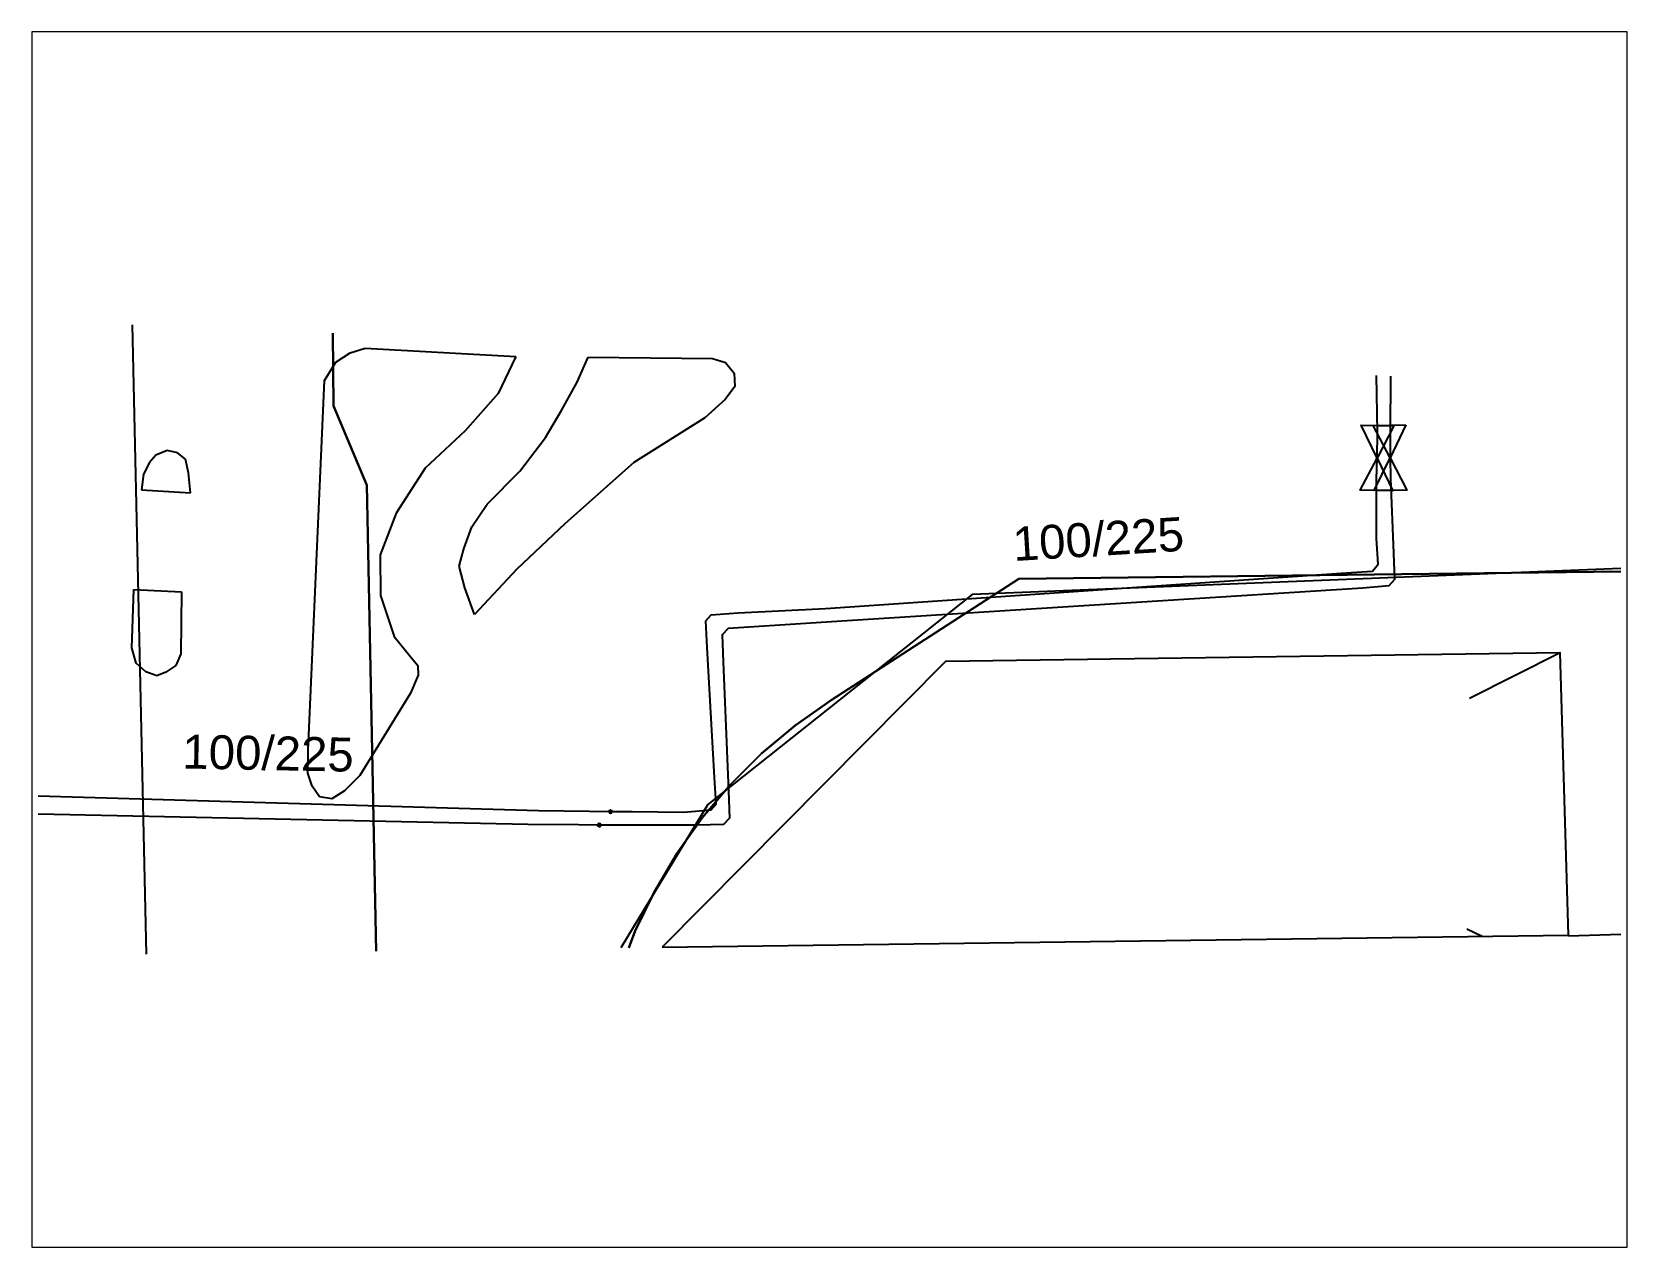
# Paper-space layout 'Layout1' of a CAD drawing. Header units: metres. Extents: x 1.05 to 9.45, y 0.8 to 7.2.
# The model-space entities are those that its viewports show. They can reach past a viewport. Long polylines and large blocks are cut down to what shows.
import ezdxf
from ezdxf.enums import TextEntityAlignment as Align

# ---------------------------------------------------------------- set-up
doc = ezdxf.new("R2010")
doc.units = ezdxf.units.M
doc.header["$MEASUREMENT"] = 0
doc.linetypes.add('DASH2', pattern=[1.458424, 1.041732, -0.416693])
doc.linetypes.add('DASH4', pattern=[2.083463, 1.041732, -0.416693, 0.208346, -0.416693])
doc.layers.get('0').update_dxf_attribs({"linetype": 'CONTINUOUS'})
for name, color, linetype in [('Baskarta_grafikBostadshus_uthu', 254, 'CONTINUOUS'), ('Baskarta_grafikTrappaBaskartan', 161, 'CONTINUOUS'), ('Baskarta_smaskaliggrafikVagkan', 161, 'DASH2'), ('Fastighets_ochadministrativind', 36, 'DASH4'), ('Fastighets_ochsamfallighetsyto', 254, 'CONTINUOUS'), ('FysiskaventilerFVAvstangningsv', 220, 'CONTINUOUS'), ('FysisknodFVFysiskkopplingspunk', 20, 'CONTINUOUS'), ('RorFVFordelningsledning_framLi', 1, 'CONTINUOUS'), ('RorFVFordelningsledning_framTe', 251, 'CONTINUOUS'), ('RorFVFordelningsledning_returL', 5, 'CONTINUOUS'), ('Topografi_geometrierBebyggelse', 42, 'CONTINUOUS'), ('Topografi_geometrierBilvag_gat', 250, 'CONTINUOUS'), ('Topografi_geometrierHusbyggnad', 250, 'CONTINUOUS')]:
    doc.layers.add(name, color=color, linetype=linetype)
doc.styles.get("Standard").update_dxf_attribs({"font": 'arial.ttf'})

# ---------------------------------------------------------------- blocks, each defined once
blk = doc.blocks.new('FV107DEC232_-65345_f')
at = {"layer": 'FysiskaventilerFVAvstangningsv', "color": 220}
for points in [[(-0.5, 0.5), (0, 0), (-0.5, -0.5)], [(0, 0), (0.5, 0.5), (0.5, -0.5)]]:
    blk.add_lwpolyline(points, close=True, dxfattribs=at)
blk = doc.blocks.new('FV107DEC60_-57312_f')
at = {"layer": 'FysisknodFVFysiskkopplingspunk', "color": 20}
blk.add_lwpolyline([(0.5, 0, 1), (-0.5, 0, 1), (0.5, 0)], format="xyb", dxfattribs=at)
blk = doc.blocks.new('FV107DEC60_-16776961_f')
at = {"layer": 'FysisknodFVFysiskkopplingspunk', "color": 5}
blk.add_lwpolyline([(0.5, 0, 1), (-0.5, 0, 1), (0.5, 0)], format="xyb", dxfattribs=at)

msp = doc.modelspace()

# ---------------------------------------------------------------- linework, layer by layer
at = {"layer": 'Baskarta_grafikBostadshus_uthu', "color": 254, "linetype": 'Continuous'}
for points in [[(186369.458, 6227162.726, -999), (186366.669, 6227161.327, -999)], [(186367.058, 6227154.022, -999), (186366.586, 6227154.246, -999)]]:
    msp.add_polyline3d(points, dxfattribs=at)
at = {"layer": 'Baskarta_grafikTrappaBaskartan', "color": 161, "linetype": 'Continuous'}
msp.add_polyline3d([(186371.318, 6227154.078, -999), (186369.71, 6227154.032, -999)], dxfattribs=at)
at = {"layer": 'Baskarta_smaskaliggrafikVagkan', "color": 161, "linetype": 'DASH2'}
for points in [[(186337.407, 6227171.824, -999), (186336.861, 6227170.689, -999), (186335.844, 6227169.541, -999), (186334.618, 6227168.392, -999), (186333.73, 6227167.017, -999), (186333.239, 6227165.739, -999), (186333.244, 6227164.482, -999), (186333.672, 6227163.227, -999), (186334.146, 6227162.631, -999), (186334.391, 6227162.337, -999), (186334.403, 6227162.041, -999), (186334.17, 6227161.486, -999), (186332.617, 6227158.963, -999), (186332.14, 6227158.486, -999), (186331.757, 6227158.246, -999), (186331.378, 6227158.31, -999), (186331.156, 6227158.629, -999), (186331.019, 6227159.032, -999), (186331.03, 6227159.737, -999), (186331.525, 6227171.09, -999), (186331.878, 6227171.649, -999), (186332.322, 6227171.94, -999), (186332.774, 6227172.078, -999), (186337.407, 6227171.824, -999)], [(186339.627, 6227171.805, -999), (186343.442, 6227171.765, -999), (186343.841, 6227171.638, -999), (186344.102, 6227171.313, -999), (186344.127, 6227170.897, -999), (186343.832, 6227170.508, -999), (186343.198, 6227169.937, -999), (186341.028, 6227168.564, -999), (186338.903, 6227166.69, -999), (186337.431, 6227165.29, -999), (186336.136, 6227163.899, -999), (186335.837, 6227164.72, -999), (186335.665, 6227165.385, -999), (186335.803, 6227165.919, -999), (186336.055, 6227166.594, -999), (186336.523, 6227167.287, -999), (186337.522, 6227168.306, -999), (186338.312, 6227169.332, -999), (186338.813, 6227170.186, -999), (186339.282, 6227171.038, -999), (186339.627, 6227171.805, -999)], [(186325.913, 6227167.731, -999), (186327.415, 6227167.633, -999), (186327.357, 6227168.256, -999), (186327.267, 6227168.669, -999), (186327.019, 6227168.866, -999), (186326.696, 6227168.933, -999), (186326.358, 6227168.79, -999), (186326.158, 6227168.566, -999), (186325.974, 6227168.206, -999), (186325.913, 6227167.731, -999)], [(186325.68, 6227164.67, -999), (186327.142, 6227164.595, -999), (186327.125, 6227162.696, -999), (186326.971, 6227162.337, -999), (186326.66, 6227162.132, -999), (186326.384, 6227162.024, -999), (186326.05, 6227162.146, -999), (186325.75, 6227162.407, -999), (186325.619, 6227162.881, -999), (186325.68, 6227164.67, -999)]]:
    msp.add_polyline3d(points, dxfattribs=at)
at = {"layer": 'Fastighets_ochadministrativind', "color": 36, "linetype": 'DASH2'}
msp.add_lwpolyline([(186331.788, 6227172.543), (186331.808, 6227170.306), (186332.831, 6227167.877), (186333.117, 6227153.571)], dxfattribs=at)
at = {"layer": 'Fastighets_ochadministrativind', "color": 36, "linetype": 'DASH4'}
msp.add_lwpolyline([(186340.867, 6227153.674), (186341.066, 6227154.194), (186341.654, 6227155.404), (186342.34, 6227156.563), (186343.121, 6227157.658), (186343.992, 6227158.684), (186344.946, 6227159.634), (186345.976, 6227160.499), (186347.076, 6227161.276), (186352.845, 6227164.996), (186371.314, 6227165.221)], dxfattribs=at)
at = {"layer": 'Fastighets_ochsamfallighetsyto', "color": 254, "linetype": 'Continuous'}
for points in [[(186333.117, 6227153.571), (186332.831, 6227167.877), (186331.808, 6227170.306), (186331.788, 6227172.543)], [(186331.788, 6227172.543), (186331.808, 6227170.306), (186332.831, 6227167.877), (186333.117, 6227153.571)], [(186371.314, 6227165.221), (186352.845, 6227164.996), (186347.076, 6227161.276), (186345.976, 6227160.499), (186344.946, 6227159.634), (186343.992, 6227158.684), (186343.121, 6227157.658), (186342.34, 6227156.563), (186341.654, 6227155.404), (186341.066, 6227154.194), (186340.867, 6227153.674)], [(186340.867, 6227153.674), (186341.066, 6227154.194), (186341.654, 6227155.404), (186342.34, 6227156.563), (186343.121, 6227157.658), (186343.992, 6227158.684), (186344.946, 6227159.634), (186345.976, 6227160.499), (186347.076, 6227161.276), (186352.845, 6227164.996), (186371.314, 6227165.221)]]:
    msp.add_lwpolyline(points, dxfattribs=at)
at = {"layer": 'RorFVFordelningsledning_framLi', "color": 1, "linetype": 'Continuous'}
for points in [[(186364.251, 6227171.223, 1.313), (186364.238, 6227169.51, 1.224), (186364.235, 6227168.714, 1.264)], [(186364.235, 6227168.714, 1.264), (186364.251, 6227168.08, 1.244), (186364.343, 6227165.785, 1.254), (186364.367, 6227164.974, 1.264), (186364.195, 6227164.786, 1.274), (186363.396, 6227164.712, 1.304), (186347.408, 6227163.699, 1.394), (186344.716, 6227163.522, 1.434), (186343.915, 6227163.471, 1.494), (186343.734, 6227163.279, 1.494), (186343.767, 6227162.453, 1.444), (186343.925, 6227158.489, 1.544), (186343.956, 6227157.649, 1.574), (186343.779, 6227157.462, 1.574), (186342.974, 6227157.441, 1.554), (186340.63, 6227157.433, 1.504), (186339.962, 6227157.44, 1.504)], [(186339.962, 6227157.44, 1.504), (186339.323, 6227157.45, 1.504), (186337.768, 6227157.454, 1.504), (186322.743, 6227157.778, 1.457)]]:
    msp.add_polyline3d(points, dxfattribs=at)
at = {"layer": 'RorFVFordelningsledning_returL', "color": 5, "linetype": 'Continuous'}
for points in [[(186363.836, 6227168.706, 1.264), (186363.846, 6227169.497, 1.224), (186363.813, 6227171.24, 1.299)], [(186340.308, 6227157.854, 1.514), (186340.973, 6227157.855, 1.514), (186342.55, 6227157.838, 1.534), (186343.397, 6227157.907, 1.574), (186343.548, 6227158.078, 1.564), (186343.503, 6227158.9, 1.554), (186343.271, 6227162.888, 1.484), (186343.232, 6227163.706, 1.534), (186343.396, 6227163.896, 1.524), (186344.223, 6227163.953, 1.454), (186346.903, 6227164.09, 1.404), (186362.882, 6227165.182, 1.304), (186363.692, 6227165.235, 1.294), (186363.872, 6227165.449, 1.294), (186363.815, 6227166.238, 1.284), (186363.818, 6227168.062, 1.284), (186363.836, 6227168.706, 1.264)], [(186322.74, 6227158.341, 1.415), (186338.095, 6227157.884, 1.444), (186339.668, 6227157.863, 1.494), (186340.308, 6227157.854, 1.514)]]:
    msp.add_polyline3d(points, dxfattribs=at)
at = {"layer": 'Topografi_geometrierBebyggelse', "color": 42, "linetype": 'Continuous'}
msp.add_lwpolyline([(186371.314, 6227165.316), (186351.407, 6227164.522), (186343.297, 6227158.076), (186340.628, 6227153.671)], dxfattribs=at)
at = {"layer": 'Topografi_geometrierBilvag_gat', "color": 250, "linetype": 'Continuous'}
msp.add_lwpolyline([(186326.071, 6227153.478), (186325.634, 6227172.794)], dxfattribs=at)
at = {"layer": 'Topografi_geometrierHusbyggnad', "color": 250, "linetype": 'Continuous'}
msp.add_lwpolyline([(186341.895, 6227153.688), (186369.709, 6227154.057), (186369.458, 6227162.726), (186350.585, 6227162.463)], close=True, dxfattribs=at)

# ---------------------------------------------------------------- block references
at = {"layer": 'FysiskaventilerFVAvstangningsv', "xscale": 2}
for p, rotation in [((186363.836, 6227168.707, 1.267), 269.0999417235035), ((186364.235, 6227168.714, 1.26), 270.9001751158046)]:
    msp.add_blockref('FV107DEC232_-65345_f', p, dxfattribs=dict(at, rotation=rotation))
at = {"layer": 'FysisknodFVFysiskkopplingspunk', "xscale": 0.1, "yscale": 0.1}
for name, p in [('FV107DEC60_-16776961_f', (186340.308, 6227157.854, 1.51)), ('FV107DEC60_-57312_f', (186339.962, 6227157.44, 1.506))]:
    msp.add_blockref(name, p, dxfattribs=at)

# ---------------------------------------------------------------- texts
at = {"layer": 'RorFVFordelningsledning_framTe'}
for rotation, p in [(3.4834, (186355.311, 6227165.703)), (-1.1003, (186329.788, 6227159.127))]:
    msp.add_text('100/225', height=1.0417, rotation=rotation, dxfattribs=at).set_placement(p, align=Align.CENTER)

psp = doc.layouts.get("Layout1")

# ---------------------------------------------------------------- viewports
at = {"layer": '0', "linetype": 'ByBlock'}
psp.add_viewport(center=(5.25, 4), size=(8.4, 6.4), view_center_point=(186347.0292, 6227163.1358), view_height=37.302178, dxfattribs=at)

doc.saveas('drawing.dxf')
